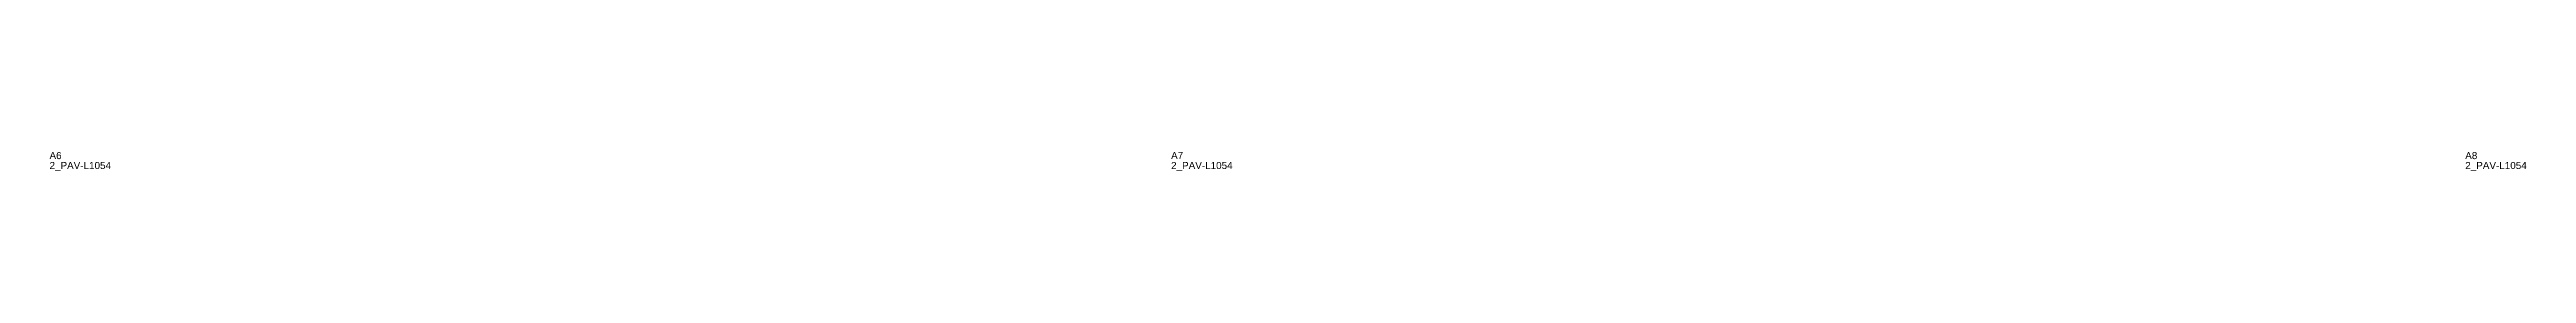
# Model space of a CAD drawing. Header units: metres. Extents: x 222 to 4169, y 119 to 202.
# Drawn here: x 2418 to 4169, y 173 to 187 of the extents above; entities that cross this region are included whole.
import ezdxf

# ---------------------------------------------------------------- set-up
doc = ezdxf.new("R2010")
doc.units = ezdxf.units.M
doc.layers.add('3', color=3, linetype='CONTINUOUS')
doc.layers.add('AUX00', color=7, linetype='CONTINUOUS')
doc.styles.add('STR_STANDARD', font='arial.ttf')

msp = doc.modelspace()

# ---------------------------------------------------------------- texts
at = {"layer": '3', "style": 'STR_STANDARD'}
for s, p in [('A6', (2418.2, 181.75)), ('A6', (2418.2, 181.75)), ('A7', (3211.2, 181.75)), ('A7', (3211.2, 181.75)), ('A8', (4126.2, 181.75)), ('A8', (4126.2, 181.75))]:
    msp.add_text(s, height=5, dxfattribs=at).set_placement(p)
at = {"layer": 'AUX00', "style": 'STR_STANDARD'}
for p in [(2418.2, 174.75), (2418.2, 174.75), (3211.2, 174.75), (3211.2, 174.75), (4126.2, 174.75), (4126.2, 174.75)]:
    msp.add_text('2_PAV-L1054', height=5, dxfattribs=at).set_placement(p)

doc.saveas('drawing.dxf')
